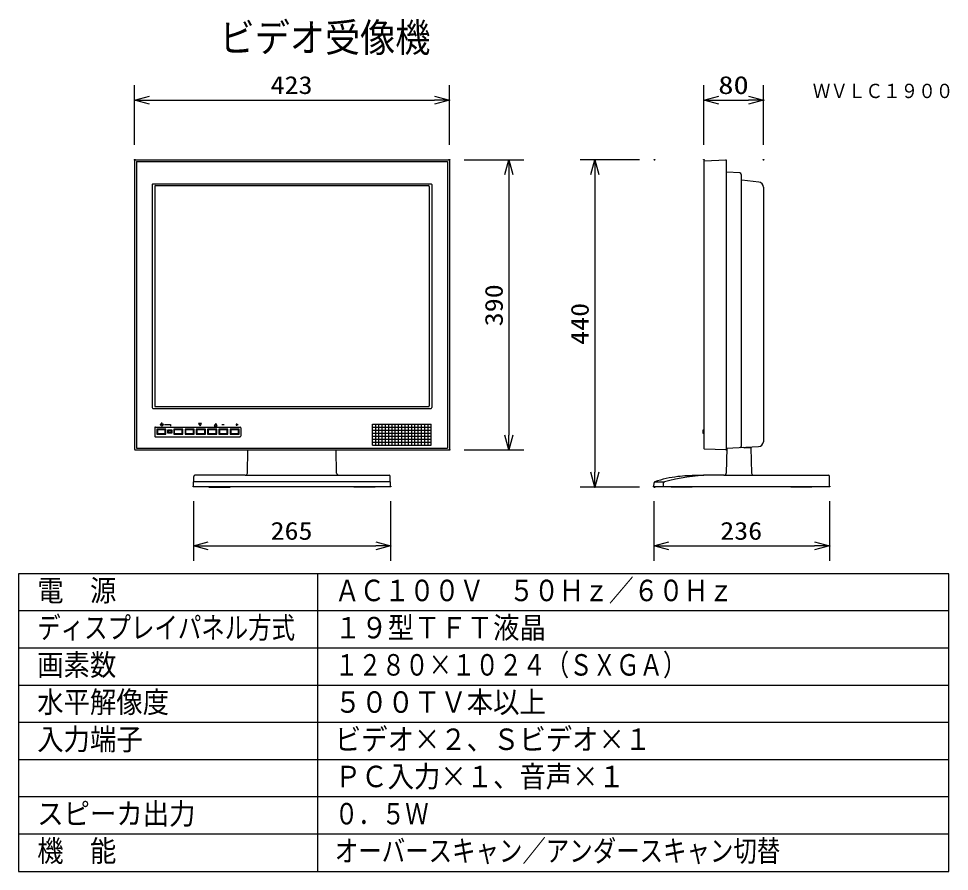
# Model space of a CAD drawing. Units: millimetres, scale not verified. Extents: x -62 to 63, y -57 to 58.
import ezdxf
from ezdxf.enums import TextEntityAlignment as Align

# ---------------------------------------------------------------- set-up
doc = ezdxf.new("R2010")
doc.units = ezdxf.units.MM
doc.header["$LTSCALE"] = 0.191441
doc.header["$PDMODE"] = 32
doc.header["$PDSIZE"] = 0.0957
for name, color, linetype in [('0-0_WAKU', 1, 'Continuous'), ('0-1_TOUROKU', 1, 'Continuous'), ('0-2_MOJI1', 2, 'Continuous'), ('0-3_GAIKEI', 1, 'Continuous'), ('0-4_DEFPOINTS', 7, 'Continuous')]:
    doc.layers.add(name, color=color, linetype=linetype)
doc.styles.add('ＭＳ ゴシック', font='')
doc.styles.get('ＭＳ ゴシック').set_extended_font_data('MS Gothic')

# ---------------------------------------------------------------- blocks, each defined once
blk = doc.blocks.new('_OPEN30')
at = {"layer": '0-4_DEFPOINTS'}
blk.add_line((0, 0), (-1, 0), dxfattribs=at)
blk.add_lwpolyline([(-1, 0.26795), (0, 0), (-1, -0.26795)], dxfattribs=at)

msp = doc.modelspace()

# ---------------------------------------------------------------- linework, layer by layer
at = {"layer": '0-0_WAKU', "color": 4}
for p, q in [((62.5, -16.858), (-62.5, -16.858)), ((-62.5, -16.858), (-62.5, -56.858)), ((-22.2944, -56.858), (-22.2944, -16.858)), ((62.5, -56.858), (62.5, -16.858)), ((-62.5, -56.858), (62.5, -56.858))]:
    msp.add_line(p, q, dxfattribs=at)
at = {"layer": '0-0_WAKU'}
for p, q in [((62.5, -21.858), (-62.5, -21.858)), ((62.5, -26.858), (-62.5, -26.858)), ((62.5, -31.858), (-62.5, -31.858)), ((62.5, -36.858), (-62.5, -36.858)), ((62.5, -41.858), (-62.5, -41.858)), ((62.5, -46.858), (-62.5, -46.858)), ((62.5, -51.858), (-62.5, -51.858))]:
    msp.add_line(p, q, dxfattribs=at)
at = {"layer": '0-3_GAIKEI', "color": 3}
for p, q in [((-46.9073, 40.7815), (-46.9073, 48.7815)), ((-4.6074, 40.7815), (-4.6074, 48.7815)), ((29.597, 40.7815), (29.597, 48.7815)), ((37.597, 40.7815), (37.597, 48.7815)), ((-44.9073, 46.7815), (-6.6074, 46.7815)), ((31.597, 46.7815), (35.597, 46.7815)), ((-2.5997, 38.7843), (5.4003, 38.7843)), ((20.9499, 38.7843), (12.9499, 38.7843)), ((3.4003, 36.7843), (3.4003, 1.7843)), ((14.9499, 36.7843), (14.9499, -3.2157)), ((-2.5997, -0.2157), (5.4003, -0.2157)), ((20.9499, -5.2157), (12.9499, -5.2157)), ((-39.0113, -7.1265), (-39.0113, -15.1265)), ((-12.5033, -7.1265), (-12.5033, -15.1265)), ((22.8735, -7.1265), (22.8735, -15.1265)), ((46.4735, -7.1265), (46.4735, -15.1265)), ((-37.0113, -13.1265), (-14.5033, -13.1265)), ((24.8735, -13.1265), (44.4735, -13.1265))]:
    msp.add_line(p, q, dxfattribs=at)
at = {"layer": '0-3_GAIKEI', "color": 7}
for p, q in [((-46.8073, 38.7843), (-4.7074, 38.7843)), ((29.6919, 38.6451), (32.5479, 38.7843)), ((-46.9073, 38.6843), (-46.9073, -0.1157)), ((-4.6074, 38.6843), (-4.6074, -0.1157)), ((29.597, 38.5454), (29.597, -0.0229)), ((32.597, 38.7413), (32.597, 37.2037)), ((34.4181, 37.0014), (32.6879, 37.1041)), ((34.597, 36.8062), (34.597, 36.1209)), ((36.9602, 35.7703), (34.6895, 36.0214)), ((37.597, 35.082), (37.597, 0.8862)), ((32.6876, 0.0276), (32.5996, -3.3338)), ((32.6454, 0.0253), (36.9358, 0.245)), ((35.9093, 0.0636), (35.0572, 0.0636)), ((35.9093, 0.0636), (35.9984, -3.3338)), ((-46.8073, -0.2157), (-4.7074, -0.2157)), ((-31.7574, -3.3344), (-31.6756, -0.222)), ((-19.7573, -3.3344), (-19.839, -0.222)), ((32.5479, -0.2157), (29.6936, -0.123)), ((-32.0573, -3.6265), (-38.8188, -3.6265)), ((-32.0573, -3.6265), (-19.4574, -3.6265)), ((-19.4574, -3.6265), (-12.6959, -3.6265)), ((32.2963, -3.6265), (46.3225, -3.6265)), ((-39.0113, -5.1265), (-38.9687, -3.7718)), ((-12.5033, -5.1265), (-12.546, -3.7718)), ((22.8847, -5.1265), (22.8933, -4.6316)), ((46.4847, -5.1265), (46.4611, -3.7734)), ((-39.0113, -5.1265), (-12.5033, -5.1265)), ((22.8847, -5.1265), (46.4847, -5.1265))]:
    msp.add_line(p, q, dxfattribs=at)
at = {"layer": '0-3_GAIKEI'}
for p, q in [((-46.6673, 38.5443), (-4.8474, 38.5443)), ((-46.6673, 38.5443), (-46.6673, 0.0243)), ((-4.8474, 38.5443), (-4.8474, 0.0243)), ((32.597, 37.2037), (32.597, -0.1774)), ((-44.5473, 35.4443), (-44.5473, 5.4643)), ((-44.4473, 35.5443), (-7.0674, 35.5443)), ((-44.2073, 35.2043), (-44.2073, 5.7043)), ((-44.1073, 35.3043), (-7.4074, 35.3043)), ((-7.3074, 35.2043), (-7.3074, 5.7043)), ((-6.9674, 35.4443), (-6.9674, 5.4643)), ((34.597, 36.1209), (34.597, 0.259)), ((-44.4473, 5.3643), (-7.0674, 5.3643)), ((-44.1073, 5.6043), (-7.4074, 5.6043)), ((-44.2117, 2.7681), (-44.2117, 1.6407)), ((-44.1258, 2.8536), (-32.7395, 2.8536)), ((-43.9172, 2.5846), (-43.9172, 1.9028)), ((-42.6997, 2.5846), (-43.9172, 2.5846)), ((-43.9172, 2.5846), (-43.9172, 1.9028)), ((-42.6997, 2.5846), (-43.9172, 2.5846)), ((-43.2602, 3.1712), (-43.2602, 3.4504)), ((-42.905, 3.1961), (-42.1077, 3.1961)), ((-42.6997, 1.9028), (-42.6997, 2.5846)), ((-42.6997, 1.9028), (-42.6997, 2.5846)), ((-42.1077, 3.1961), (-42.1077, 2.9843)), ((-41.6503, 2.5846), (-41.6503, 1.9028)), ((-40.4325, 2.5846), (-41.6503, 2.5846)), ((-41.6503, 2.5846), (-41.6503, 1.9028)), ((-40.4325, 2.5846), (-41.6503, 2.5846)), ((-40.4325, 1.9028), (-40.4325, 2.5846)), ((-40.4325, 1.9028), (-40.4325, 2.5846)), ((-40.1334, 2.5846), (-40.1334, 1.9028)), ((-38.916, 2.5846), (-40.1334, 2.5846)), ((-40.1334, 2.5846), (-40.1334, 1.9028)), ((-38.916, 2.5846), (-40.1334, 2.5846)), ((-38.916, 1.9028), (-38.916, 2.5846)), ((-38.916, 1.9028), (-38.916, 2.5846)), ((-38.6169, 2.5846), (-38.6169, 1.9028)), ((-37.3996, 2.5846), (-38.6169, 2.5846)), ((-38.6169, 2.5846), (-38.6169, 1.9028)), ((-37.3996, 2.5846), (-38.6169, 2.5846)), ((-38.3046, 3.3405), (-38.114, 3.0336)), ((-37.9237, 3.3405), (-38.3046, 3.3405)), ((-38.114, 3.0336), (-37.9237, 3.3405)), ((-37.3996, 1.9028), (-37.3996, 2.5846)), ((-37.3996, 1.9028), (-37.3996, 2.5846)), ((-37.1005, 2.5846), (-37.1005, 1.9028)), ((-35.8827, 2.5846), (-37.1005, 2.5846)), ((-37.1005, 2.5846), (-37.1005, 1.9028)), ((-35.8827, 2.5846), (-37.1005, 2.5846)), ((-36.0114, 3.3405), (-36.2017, 3.0336)), ((-36.2017, 3.0336), (-35.8207, 3.0336)), ((-35.8207, 3.0336), (-36.0114, 3.3405)), ((-35.8827, 1.9028), (-35.8827, 2.5846)), ((-35.8827, 1.9028), (-35.8827, 2.5846)), ((-35.584, 2.5846), (-35.584, 1.9028)), ((-34.3662, 2.5846), (-35.584, 2.5846)), ((-35.584, 2.5846), (-35.584, 1.9028)), ((-34.3662, 2.5846), (-35.584, 2.5846)), ((-35.1785, 3.1821), (-34.8681, 3.1821)), ((-34.3662, 1.9028), (-34.3662, 2.5846)), ((-34.3662, 1.9028), (-34.3662, 2.5846)), ((-34.0675, 2.5846), (-34.0675, 1.9028)), ((-32.8496, 2.5846), (-34.0675, 2.5846)), ((-34.0675, 2.5846), (-34.0675, 1.9028)), ((-32.8496, 2.5846), (-34.0675, 2.5846)), ((-33.3123, 3.1821), (-33.002, 3.1821)), ((-33.1569, 3.0264), (-33.1569, 3.3371)), ((-32.8496, 1.9028), (-32.8496, 2.5846)), ((-32.8496, 1.9028), (-32.8496, 2.5846)), ((-32.654, 2.7681), (-32.654, 1.6407)), ((-14.955, 3.2349), (-7.035, 3.2349)), ((-14.955, 0.4349), (-14.955, 3.2349)), ((-14.955, 2.8349), (-7.035, 2.8349)), ((-14.515, 0.4349), (-14.515, 3.2349)), ((-14.075, 0.4349), (-14.075, 3.2349)), ((-13.635, 0.4349), (-13.635, 3.2349)), ((-13.195, 0.4349), (-13.195, 3.2349)), ((-12.755, 0.4349), (-12.755, 3.2349)), ((-12.315, 0.4349), (-12.315, 3.2349)), ((-11.875, 0.4349), (-11.875, 3.2349)), ((-11.435, 0.4349), (-11.435, 3.2349)), ((-10.995, 0.4349), (-10.995, 3.2349)), ((-10.555, 0.4349), (-10.555, 3.2349)), ((-10.115, 0.4349), (-10.115, 3.2349)), ((-9.675, 0.4349), (-9.675, 3.2349)), ((-9.235, 0.4349), (-9.235, 3.2349)), ((-8.795, 0.4349), (-8.795, 3.2349)), ((-8.355, 0.4349), (-8.355, 3.2349)), ((-7.915, 0.4349), (-7.915, 3.2349)), ((-7.475, 0.4349), (-7.475, 3.2349)), ((-7.035, 0.4349), (-7.035, 3.2349)), ((-44.1258, 1.5551), (-32.7395, 1.5551)), ((-43.9172, 1.9028), (-42.6997, 1.9028)), ((-43.9172, 1.9028), (-42.6997, 1.9028)), ((-43.8437, 2.5013), (-43.8437, 1.9975)), ((-42.7832, 2.5013), (-43.8437, 2.5013)), ((-43.8437, 1.9975), (-42.7832, 1.9975)), ((-42.7832, 1.9975), (-42.7832, 2.5013)), ((-42.4691, 2.4142), (-42.4691, 2.0732)), ((-41.86, 2.4142), (-42.4691, 2.4142)), ((-42.4691, 2.4142), (-42.4691, 2.0732)), ((-41.86, 2.4142), (-42.4691, 2.4142)), ((-42.4691, 2.0732), (-41.86, 2.0732)), ((-42.4691, 2.0732), (-41.86, 2.0732)), ((-42.3901, 2.3407), (-42.3901, 2.1523)), ((-41.9442, 2.3407), (-42.3901, 2.3407)), ((-42.3901, 2.1523), (-41.9442, 2.1523)), ((-41.9442, 2.1523), (-41.9442, 2.3407)), ((-41.86, 2.0732), (-41.86, 2.4142)), ((-41.86, 2.0732), (-41.86, 2.4142)), ((-41.6503, 1.9028), (-40.4325, 1.9028)), ((-41.6503, 1.9028), (-40.4325, 1.9028)), ((-41.5768, 2.5013), (-41.5768, 1.9975)), ((-40.5164, 2.5013), (-41.5768, 2.5013)), ((-41.5768, 1.9975), (-40.5164, 1.9975)), ((-40.5164, 1.9975), (-40.5164, 2.5013)), ((-40.1334, 1.9028), (-38.916, 1.9028)), ((-40.1334, 1.9028), (-38.916, 1.9028)), ((-40.0602, 2.5013), (-40.0602, 1.9975)), ((-38.9998, 2.5013), (-40.0602, 2.5013)), ((-40.0602, 1.9975), (-38.9998, 1.9975)), ((-38.9998, 1.9975), (-38.9998, 2.5013)), ((-38.6169, 1.9028), (-37.3996, 1.9028)), ((-38.6169, 1.9028), (-37.3996, 1.9028)), ((-38.5437, 2.5013), (-38.5437, 1.9975)), ((-37.4833, 2.5013), (-38.5437, 2.5013)), ((-38.5437, 1.9975), (-37.4833, 1.9975)), ((-37.4833, 1.9975), (-37.4833, 2.5013)), ((-37.1005, 1.9028), (-35.8827, 1.9028)), ((-37.1005, 1.9028), (-35.8827, 1.9028)), ((-37.0268, 2.5013), (-37.0268, 1.9975)), ((-35.9666, 2.5013), (-37.0268, 2.5013)), ((-37.0268, 1.9975), (-35.9666, 1.9975)), ((-35.9666, 1.9975), (-35.9666, 2.5013)), ((-35.584, 1.9028), (-34.3662, 1.9028)), ((-35.584, 1.9028), (-34.3662, 1.9028)), ((-35.5105, 2.5013), (-35.5105, 1.9975)), ((-34.4504, 2.5013), (-35.5105, 2.5013)), ((-35.5105, 1.9975), (-34.4504, 1.9975)), ((-34.4504, 1.9975), (-34.4504, 2.5013)), ((-34.0675, 1.9028), (-32.8496, 1.9028)), ((-34.0675, 1.9028), (-32.8496, 1.9028)), ((-33.9936, 2.5013), (-33.9936, 1.9975)), ((-32.9335, 2.5013), (-33.9936, 2.5013)), ((-33.9936, 1.9975), (-32.9335, 1.9975)), ((-32.9335, 1.9975), (-32.9335, 2.5013)), ((-14.955, 2.4349), (-7.035, 2.4349)), ((-14.955, 2.0349), (-7.035, 2.0349)), ((-14.955, 1.6349), (-7.035, 1.6349)), ((29.597, 2.4609), (29.4943, 2.4573)), ((29.597, 2.0096), (29.4944, 2.0131)), ((-46.6673, 0.0243), (-4.8474, 0.0243)), ((-14.955, 1.2349), (-7.035, 1.2349)), ((-14.955, 0.8349), (-7.035, 0.8349)), ((-14.955, 0.4349), (-7.035, 0.4349)), ((-12.5232, -4.4965), (-38.9915, -4.4965)), ((22.9954, -4.492), (24.2818, -4.4965)), ((24.1674, -5.1265), (24.173, -4.6388)), ((-35.5005, -5.1265), (-35.5004, -5.2157)), ((-17.429, -5.2157), (-17.429, -5.1265)), ((-14.5996, -5.2157), (-17.429, -5.2157)), ((-16.0142, -5.1265), (-16.0143, -5.2157)), ((-14.5996, -5.1265), (-14.5996, -5.2157)), ((25.197, -5.2157), (25.197, -5.1265)), ((28.0264, -5.2157), (25.197, -5.2157)), ((26.6117, -5.1265), (26.6117, -5.2157)), ((28.0264, -5.1265), (28.0264, -5.2157)), ((42.7021, -5.1265), (42.7021, -5.2157))]:
    msp.add_line(p, q, dxfattribs=at)
for points in [[(-36.9151, -5.1265), (-36.9151, -5.2157), (-34.0857, -5.2157), (-34.0857, -5.1265)], [(44.1168, -5.1265), (44.1168, -5.2157), (41.2874, -5.2157), (41.2874, -5.1265)]]:
    msp.add_lwpolyline(points, dxfattribs=at)
msp.add_circle((-43.2614, 3.1751), 0.1794, dxfattribs=at)
at = {"layer": '0-3_GAIKEI', "color": 7}
for centre, radius, start, end in [((-46.8073, 38.6843), 0.1, 90, 180), ((-4.7074, 38.6843), 0.1, 0, 90), ((32.5505, 38.7377), 0.0467, 4.38429, 93.18102), ((29.6969, 38.5453), 0.0999, 92.89086, 180.07538), ((32.6977, 37.2044), 0.1007, 180.39985, 264.42218), ((34.3991, 36.8044), 0.1979, 0.50242, 84.50076), ((34.6979, 36.122), 0.1009, 180.63073, 265.2375), ((36.9005, 35.0764), 0.6965, 359.70408, 85.08626), ((32.6481, -0.0258), 0.0512, 93.07449, 178.61702), ((34.3979, 0.2809), 0.2003, 273.07841, 353.70354), ((35.0572, 0.2639), 0.2004, 213.50498, 270.00716), ((36.8992, 0.9442), 0.7002, 272.99367, 355.24071), ((-46.8073, -0.1157), 0.1, 180, 270), ((-4.7074, -0.1157), 0.1, 270, 0), ((29.6973, -0.0228), 0.1003, 180.03742, 267.91956), ((32.5508, -0.1687), 0.047, 267.19768, 357.09532), ((-38.8188, -3.7765), 0.15, 90, 178.19698), ((-32.0573, -3.3265), 0.3, 270, 358.49561), ((-19.4574, -3.3265), 0.3, 181.50439, 270), ((-12.6959, -3.7765), 0.15, 1.80302, 90), ((29.1066, -30.3709), 26.729, 91.00338, 96.46327), ((31.2002, -158.0661), 154.4434, 89.59337, 90.95362), ((32.2995, -3.3263), 0.3002, 270.01857, 358.48229), ((36.2982, -3.3262), 0.2999, 181.4638, 269.99345), ((46.3109, -3.7763), 0.1502, 1.09674, 85.59034), ((23.0431, -4.634), 0.1498, 108.58878, 179.08582), ((27.8149, -19.0583), 15.3429, 96.42588, 108.30788)]:
    msp.add_arc(centre, radius, start, end, dxfattribs=at)
at = {"layer": '0-3_GAIKEI'}
for centre, radius, start, end in [((-44.4473, 35.4443), 0.1, 90, 180), ((-44.1073, 35.2043), 0.1, 90, 180), ((-7.4074, 35.2043), 0.1, 0, 90), ((-7.0674, 35.4443), 0.1, 0, 90), ((-44.4473, 5.4643), 0.1, 180, 270), ((-44.1073, 5.7043), 0.1, 180, 270), ((-7.4074, 5.7043), 0.1, 270, 0), ((-7.0674, 5.4643), 0.1, 270, 0), ((-44.1259, 2.7679), 0.0858, 89.93484, 179.84178), ((-32.7395, 2.7681), 0.0855, 359.96654, 90.03346), ((-44.1264, 1.6405), 0.0853, 179.87216, 270.35121), ((-32.7391, 1.6402), 0.0851, 269.68083, 0.31917), ((30.3446, 2.2353), 0.9007, 167.25972, 192.75021), ((29.4953, 2.4273), 0.03, 92.03669, 167.25972), ((29.4954, 2.0431), 0.03, 192.75021, 268.04472), ((31.2797, -31.639), 28.03, 91.90654, 104.45724), ((24.3183, -4.6372), 0.1453, 104.55424, 180.63942)]:
    msp.add_arc(centre, radius, start, end, dxfattribs=at)
at = {"layer": '0-4_DEFPOINTS'}
for p in [(-4.6074, 46.7815), (37.597, 46.7815), (-46.9073, 38.7815), (-4.6074, 38.7815), (-4.5997, 38.7843), (22.9499, 38.7843), (29.597, 38.7815), (37.597, 38.7815), (-4.5997, -0.2157), (3.4003, -0.2157), (-39.0113, -5.1265), (-12.5033, -5.1265), (14.9499, -5.2157), (22.8735, -5.1265), (22.9499, -5.2157), (46.4735, -5.1265), (-12.5033, -13.1265), (46.4735, -13.1265)]:
    msp.add_point(p, dxfattribs=at)

# ---------------------------------------------------------------- block references
at = {"layer": '0-3_GAIKEI', "xscale": 2, "yscale": 2}
for p, rotation in [((-46.9073, 46.7815), 180), ((29.597, 46.7815), 180), ((3.4003, 38.7843), 90), ((14.9499, 38.7843), 90), ((3.4003, -0.2157), 270), ((14.9499, -5.2157), 270), ((-39.0113, -13.1265), 180), ((22.8735, -13.1265), 180)]:
    msp.add_blockref('_OPEN30', p, dxfattribs=dict(at, rotation=rotation))
for p in [(-4.6074, 46.7815), (37.597, 46.7815), (-12.5033, -13.1265), (46.4735, -13.1265)]:
    msp.add_blockref('_OPEN30', p, dxfattribs=at)

# ---------------------------------------------------------------- texts
at = {"layer": '0-1_TOUROKU', "style": 'ＭＳ ゴシック', "width": 0.9}
msp.add_text('ＷＶＬＣ１９００', height=1.924, dxfattribs=at).set_placement((44.2333, 46.4879), align=Align.BOTTOM_LEFT)
at = {"layer": '0-2_MOJI1', "style": 'ＭＳ ゴシック'}
for s, height, width, p in [('ビデオ受像機', 3.848, 0.9, (-35.5, 52.1178)), ('電\u3000源', 2.887, 0.9, (-60, -21.4131)), ('ＡＣ１００Ｖ\u3000５０Ｈｚ／６０Ｈｚ', 2.887, 0.85, (-20, -21.4131)), ('ディスプレイパネル方式', 2.887, 0.8, (-60, -26.4131)), ('１９型ＴＦＴ液晶', 2.887, 0.9, (-20, -26.4131)), ('画素数', 2.887, 0.9, (-60, -31.4131)), ('１２８０×１０２４（ＳＸＧＡ）', 2.887, 0.8, (-20, -31.4131)), ('水平解像度', 2.887, 0.9, (-60, -36.4131)), ('５００ＴＶ本以上', 2.887, 0.9, (-20, -36.4131)), ('入力端子', 2.887, 0.9, (-60, -41.4131)), ('ビデオ×２、Ｓビデオ×１', 2.887, 0.9, (-20, -41.4131)), ('ＰＣ入力×１、音声×１', 2.887, 0.9, (-20, -46.4131)), ('スピーカ出力', 2.887, 0.9, (-60, -51.4131)), ('０．５Ｗ', 2.887, 0.8, (-20, -51.4131)), ('機\u3000能', 2.887, 0.9, (-60, -56.4131)), ('オーバースキャン／アンダースキャン切替', 2.887, 0.8, (-20, -56.4131))]:
    msp.add_text(s, height=height, dxfattribs=dict(at, width=width)).set_placement(p, align=Align.BOTTOM_LEFT)
at = {"layer": '0-3_GAIKEI', "color": 3, "style": 'ＭＳ ゴシック'}
for s, width, p in [('423', 1.15, (-28.6445, 46.8911)), ('80', 1.25, (31.5301, 46.8911)), ('265', 1.15, (-28.6445, -13.0169)), ('236', 1.15, (31.7864, -13.0169))]:
    msp.add_text(s, height=2.406, dxfattribs=dict(at, width=width)).set_placement(p, align=Align.BOTTOM_LEFT)
at = {"layer": '0-3_GAIKEI', "color": 3, "style": 'ＭＳ ゴシック', "width": 1.15}
for s, p in [('390', (3.2907, 16.3971)), ('440', (14.8403, 13.8971))]:
    msp.add_text(s, height=2.406, rotation=90, dxfattribs=at).set_placement(p, align=Align.BOTTOM_LEFT)

doc.saveas('drawing.dxf')
